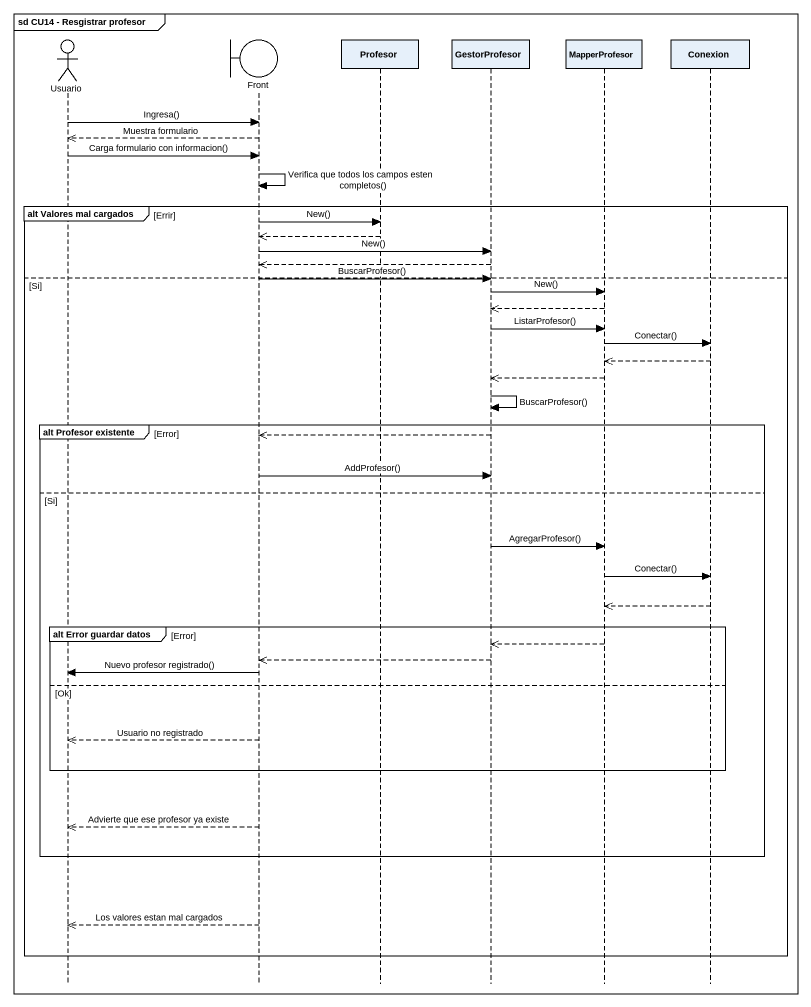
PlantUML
@startuml
mainframe sd CU14 - Resgistrar profesor
hide footbox
actor Usuario
boundary Front
participant Profesor
participant GestorProfesor
participant MapperProfesor
participant Conexion

Usuario -> Front : Ingresa()
Front -->> Usuario : Muestra formulario
Usuario -> Front : Carga formulario con informacion()
Front -> Front : Verifica que todos los campos esten completos()
group alt Valores mal cargados [Errir]
  Front -> Profesor : New()
  Profesor -->> Front
  Front -> GestorProfesor : New()
  GestorProfesor -->> Front
else Si
  Front -> GestorProfesor : BuscarProfesor()
  GestorProfesor -> MapperProfesor : New()
  MapperProfesor -->> GestorProfesor
  GestorProfesor -> MapperProfesor : ListarProfesor()
  MapperProfesor -> Conexion : Conectar()
  Conexion -->> MapperProfesor
  MapperProfesor -->> GestorProfesor
  GestorProfesor -> GestorProfesor : BuscarProfesor()
  group alt Profesor existente [Error]
    GestorProfesor -->> Front
    Front -> GestorProfesor : AddProfesor()
  else Si
    GestorProfesor -> MapperProfesor : AgregarProfesor()
    MapperProfesor -> Conexion : Conectar()
    Conexion -->> MapperProfesor
    group alt Error guardar datos [Error]
      MapperProfesor -->> GestorProfesor
      GestorProfesor -->> Front
      Front -> Usuario : Nuevo profesor registrado()
    else Ok
      Front -->> Usuario : Usuario no registrado
    end
    Front -->> Usuario : Advierte que ese profesor ya existe
  end
  Front -->> Usuario : Los valores estan mal cargados
end
@enduml
